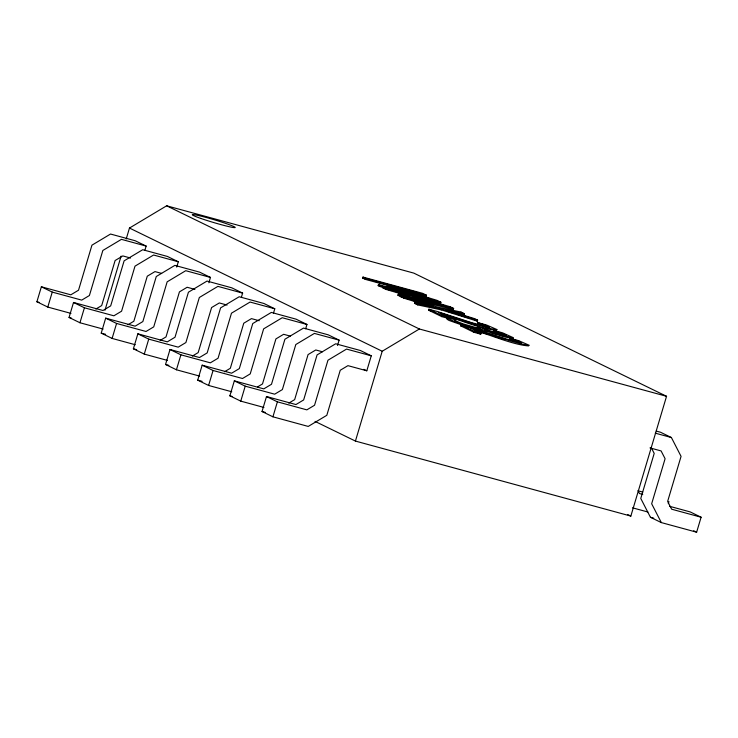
<?xml version="1.0" encoding="UTF-8"?>
<svg xmlns="http://www.w3.org/2000/svg" width="738" height="738" viewBox="0 0 738 738"><rect width="100%" height="100%" fill="white"/><g stroke="black" fill="none" stroke-linecap="round" stroke-linejoin="round"><path stroke-width="1.11" d="M513.196 338.53L503.51 336.731L485.641 331.011L485.936 330.015L503.814 335.735L513.473 337.755L502.513 332.801L494.073 330.504L493.768 331.5L504.331 335.522M70.959 313.382L47.785 307.073L36.9 301.768L41.365 286.796L70.82 294.822L78.523 290.209L91.946 245.164L110.534 234.038L135.257 240.773L146.142 246.077L144.869 250.357M47.785 307.073L52.25 292.1L41.365 286.796M103.126 329.065L79.953 322.755L69.058 317.441L73.523 302.469L102.988 310.495L110.682 305.883L124.113 260.846L142.702 249.721L167.415 256.446L178.301 261.759L176.714 267.101M79.953 322.755L84.418 307.783L73.523 302.469M104.98 310.218L121.115 256.086M126.207 239.011L129.473 228.051L166.65 205.801L413.815 273.115L666.552 396.297L630.842 516.083L355.43 441.075L315.034 421.389M135.285 344.738L112.111 338.428L101.226 333.124L105.682 318.152L135.146 326.168L142.849 321.565L156.272 276.519L174.86 265.394L199.574 272.128L210.468 277.433L208.872 282.783M112.111 338.428L116.576 323.456L105.682 318.152M167.443 360.412L144.27 354.102L133.384 348.797L137.849 333.825L167.305 341.851L175.007 337.238L188.43 292.202L207.018 281.067L231.741 287.802L242.627 293.106L241.354 297.386M144.27 354.102L148.735 339.129L137.849 333.825M199.611 376.094L176.437 369.784L165.543 364.471L170.008 349.498L199.472 357.524L207.166 352.912L220.597 307.875L239.186 296.75L263.9 303.475L274.785 308.788L273.512 313.069M176.437 369.784L180.902 354.812L170.008 349.498M231.769 391.767L208.596 385.457L197.71 380.153L202.166 365.181L231.631 373.197L239.333 368.594L252.756 323.548L271.344 312.423L296.058 319.157L306.953 324.462L305.67 328.742M208.596 385.457L213.061 370.485L202.166 365.181M263.927 407.441L240.754 401.131L229.869 395.826L234.333 380.854L263.789 388.88L271.492 384.267L284.914 339.231L303.502 328.096L328.226 334.831L339.111 340.135L337.515 345.485M240.754 401.131L245.219 386.159L234.333 380.854M262.027 411.5L266.492 396.527L295.956 404.553L303.65 399.941L317.082 354.904L335.67 343.779L360.384 350.504L371.269 355.817L366.804 370.79L347.939 365.651L340.246 370.255L326.814 415.3L308.226 426.426L272.922 416.813L262.027 411.5L265.339 412.404M272.922 416.813L277.387 401.841L266.492 396.527M405.771 290.385L365.347 279.379L362.69 278.088L362.995 277.091L422.579 293.318L426.453 295.2L426.158 296.196L406.112 291.565M365.347 279.379L365.642 278.383L362.995 277.091M385.421 288.207L378.16 285.624L378.465 284.628L429.802 298.613L387.579 285.541L387.284 286.538L389 287.377L410.9 293.992M381.002 287.008L381.306 286.012L378.465 284.628M410.605 297.857L404.489 294.877L385.9 289.397L383.031 287.995L383.326 286.999L450.115 306.74L453.621 308.447L453.326 309.443L407.625 298.346M385.9 289.397L386.195 288.401L383.326 286.999M389 287.377L389.304 286.381M428.815 305.938L403.981 298.207L397.939 295.265L398.234 294.268L412.948 297.857L404.784 293.872L386.195 288.401M355.43 441.075L382.21 351.242L419.378 328.991L666.552 396.297M407.367 298.724L400.909 296.713L401.204 295.717L437.809 307.146L461.001 312.045L464.239 313.622L463.944 314.619L449.949 311.648M404.489 294.877L404.784 293.872M403.981 298.207L404.276 297.211L398.234 294.268M412.035 297.1L412.33 296.104L443.713 305.357L418.926 299.314L412.33 296.104M464.239 313.622L445.936 309.739L474.534 318.641L477.615 320.144L477.32 321.141L441.259 309.877L417.745 304.914L414.488 303.327L414.784 302.331L433.427 306.288L404.276 297.211M418.621 300.311L418.926 299.314M417.745 304.914L418.04 303.918L414.784 302.331M478.095 322.709L486.582 325.015L497.218 329.665L491.978 328.945L478.888 325.412L438.427 312.386L448.935 317.506L448.639 318.502L441.794 316.639L428.612 310.209L428.907 309.213L437.265 311.491L472.099 322.801L489.368 327.22C483.741 323.761 467.551 319.646 486.139 326.777M389.83 289.416L440.595 303.235L440.89 302.239L436.942 300.32L398.621 288.77L426.453 295.2M441.259 309.877L441.555 308.881L477.615 320.144M441.794 316.639L442.09 315.643L428.907 309.213M449.82 307.737L450.115 306.74M479.036 328.558L477.818 327.967L478.113 326.971L480.659 328.309L475.964 327.598L462.68 323.742L455.023 320.633L455.66 319.914L447.219 317.617L446.979 319.203L449.082 320.458L466.287 326.547M455.66 319.914L455.567 321.012L454.47 321.233M460.696 313.041L461.001 312.045M510.179 338.345L518.666 340.661L529.303 345.31L524.072 344.591L510.973 341.048L470.521 328.032L481.028 333.152L480.724 334.148L473.888 332.284L460.696 325.855L460.992 324.858L469.359 327.137L504.192 338.447L521.462 342.866C515.825 339.406 499.644 335.283 518.233 342.414M474.23 319.637L474.534 318.641M473.888 332.284L474.183 331.288L460.992 324.858M477.956 323.779L478.252 322.783M484.46 329.775L484.755 328.779L478.113 326.971M486.204 331.168L486.499 330.172M493.943 331.583L494.073 330.504M510.041 339.425L510.336 338.428M518.371 341.657L518.666 340.661M668.305 503.685L668.942 501.554M651.202 447.569L654.2 453.418L640.778 498.454L650.436 517.273L661.331 522.587L696.635 532.199L701.1 517.227L690.215 511.923L669.477 506.277M95.82 309.074L101.687 305.569L115.11 260.523L122.812 255.92L130.58 258.032M127.978 324.757L133.846 321.242L147.277 276.196L154.971 271.593L161.631 273.401M160.137 340.43L166.013 336.915L179.435 291.879L187.138 287.266L194.906 289.388M192.304 356.103L198.171 352.598L211.594 307.552L219.297 302.949L227.064 305.062M224.463 371.786L230.33 368.271L243.761 323.226L251.455 318.622L259.222 320.735M257.599 386.878L262.497 383.945L275.92 338.908L283.623 334.296L290.283 336.113M288.789 403.132L294.656 399.627L308.078 354.581L315.781 349.978L322.441 351.786M418.04 303.918L441.555 308.881M414.488 303.327L417.773 304.028M387.579 285.541L416.988 292.368L365.642 278.383M401.232 295.726L453.621 308.447M400.937 296.722L405.393 297.811M397.939 295.265L400.042 295.772M362.69 278.088L368.207 279.582M375.937 281.685L381.454 283.189M383.659 283.789L386.97 284.693M381.306 286.012L440.89 302.239M378.16 285.624L380.347 286.215M414.212 295.44L420.771 297.229M422.957 297.82L426.232 298.715M428.612 310.209L430.697 310.781M477.8 323.705L484.156 325.44M442.09 315.643L448.935 317.506M493.768 331.5L501.157 333.511M460.696 325.855L462.791 326.427M509.884 339.342L515.189 340.79M474.183 331.288L481.028 333.152M146.142 246.077L121.429 239.352L102.84 250.477L89.409 295.514L81.715 300.126L52.25 292.1M178.301 261.759L153.587 255.025L134.999 266.15L121.576 311.196L113.873 315.799L84.418 307.783M210.468 277.433L185.745 270.698L167.157 281.833L153.735 326.869L146.032 331.482L116.576 323.456M242.627 293.106L217.913 286.381L199.325 297.506L185.893 342.543L178.199 347.155L148.735 339.129M274.785 308.788L250.071 302.054L231.483 313.18L218.061 358.225L210.358 362.828L180.902 354.812M306.953 324.462L282.23 317.727L263.641 328.862L250.219 373.898L242.516 378.511L213.061 370.485M339.111 340.135L314.397 333.41L295.809 344.535L282.377 389.572L274.684 394.184L245.219 386.159M656.22 431.075L660.519 432.237L671.405 437.551L681.063 456.37L667.641 501.406L671.645 509.202L701.1 517.227M371.269 355.817L346.556 349.083L327.967 360.209L314.545 405.254L306.842 409.858L277.387 401.841M655.289 433.16L671.405 437.551M649.994 447.911L661.091 450.927L665.095 458.722L651.663 503.768L661.331 522.587M36.9 301.768L39.105 302.368M69.058 317.441L71.272 318.041M101.226 333.124L105.635 334.323M133.384 348.797L136.696 349.701M638.407 490.89L642.77 492.08M165.543 364.471L168.854 365.375M642.752 494.423L639.477 493.528L637.983 490.604M197.71 380.153L202.12 381.352M229.869 395.826L232.073 396.426M632.475 507.809L647.927 512.015M650.436 517.273L653.748 518.177M472.154 328.262L483.298 331.122L485.641 331.011M467.237 326.833L471.158 327.976M413.123 297.414L431.518 302.838M495.918 333.991L497.403 334.425M383.031 287.995L391.786 290.587M396.168 291.879L399.452 292.848M473.907 324.425L477.052 325.375M446.739 311.076L454.442 313.475M456.637 314.157L468.731 317.921M495.17 333.77L491.121 332.469M413.824 300.744L419.212 302.423M466.37 322.091L471.803 323.798M498.454 337.727L503.897 339.443M457.468 319.231L460.401 320.172M462.348 320.799L465.281 321.75M493.464 336.131L497.366 337.386M447.929 316.113L451.139 317.165M480.014 331.749L487.514 334.203M441.342 314.443C458.575 319.259 480.41 329.01 496.499 330.283M474.497 330.44C491.379 335.153 512.873 344.738 528.592 345.919M494.239 330.587C524.174 341.657 489.359 331.417 484.755 328.779M423.252 294.785L426.158 296.196M436.647 301.316L440.595 303.235M450.697 308.161L453.326 309.443M462.32 313.825L463.944 314.619M475.263 320.135L477.32 321.141M476.905 332.284L480.724 334.148M166.65 205.801L419.378 328.991M129.473 228.051L382.21 351.242M363.843 369.341L366.804 370.79M693.665 530.751L696.635 532.199M627.734 514.561L630.842 516.083M485.936 330.015L486.139 330.384C472.883 327.893 459.396 324.213 447.274 318.198L447.219 317.617M200.791 218.42A22.426 1.411 16.6 0 0 235.053 227.59A22.426 1.411 16.6 0 0 205.321 217.24A22.426 1.411 16.6 0 0 200.791 218.42"/></g></svg>
